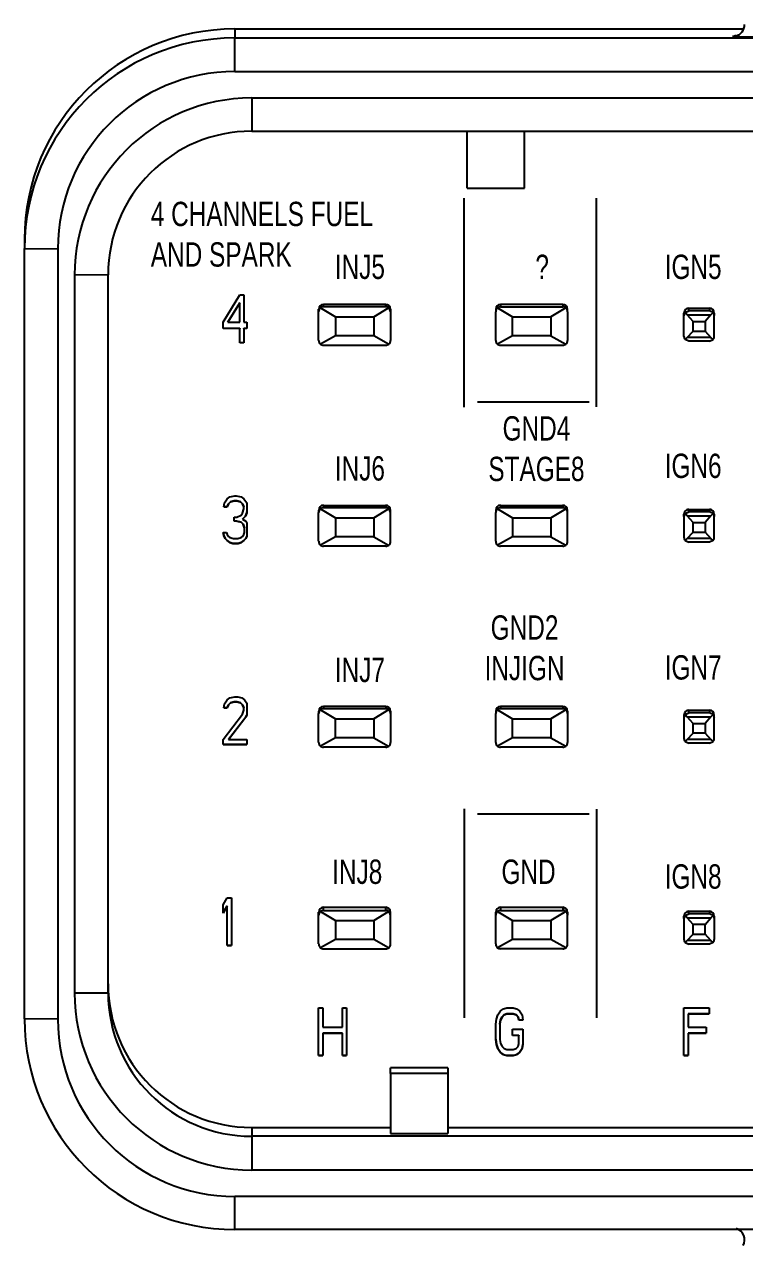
# Model space of a CAD drawing. Header units: inches. Extents: x -3.1 to 15.4, y 3.5 to 10.5.
# Drawn here: x 10.517 to 11.109, y 8.725 to 9.73 of the extents above; entities that cross this region are included whole.
import ezdxf

# ---------------------------------------------------------------- set-up
doc = ezdxf.new("R2010")
doc.units = ezdxf.units.IN
doc.header["$MEASUREMENT"] = 0
doc.layers.get('0').update_dxf_attribs({"linetype": 'CONTINUOUS'})
doc.layers.add('TAGS', color=1, linetype='CONTINUOUS')
doc.styles.get("Standard").update_dxf_attribs({"font": 'txt', "width": 0.75})

msp = doc.modelspace()

# ---------------------------------------------------------------- linework, layer by layer
at = {"color": 7, "linetype": 'Continuous'}
for p, q in [((10.6897, 9.7259), (10.6897, 9.7184)), ((10.6897, 9.7259), (11.1082, 9.7259)), ((10.6897, 9.6906), (10.6897, 9.7184)), ((10.6897, 9.7184), (11.6622, 9.7184)), ((11.0992, 9.7197), (11.1041, 9.72)), ((11.1046, 9.7195), (11.0992, 9.7197)), ((11.6622, 9.6906), (10.6897, 9.6906)), ((10.7035, 9.669), (11.6484, 9.669)), ((10.7035, 9.669), (10.7035, 9.6417)), ((10.7035, 9.6417), (11.6484, 9.6417)), ((10.8807, 9.5947), (10.8807, 9.6417)), ((10.9279, 9.5947), (10.9279, 9.6417)), ((10.8807, 9.5947), (10.9279, 9.5947)), ((10.5165, 9.5526), (10.5165, 9.5452)), ((10.5165, 9.5452), (10.5441, 9.545)), ((10.5165, 8.9114), (10.5165, 9.5452)), ((10.5441, 9.545), (10.5441, 8.9111)), ((10.5854, 9.5236), (10.5579, 9.5233)), ((10.5579, 8.9328), (10.5579, 9.5233)), ((10.5854, 8.933), (10.5854, 9.5236)), ((10.6799, 9.4845), (10.6937, 9.5071)), ((10.6937, 9.5071), (10.6971, 9.5071)), ((10.6971, 9.5071), (10.6971, 9.4845)), ((10.6839, 9.4846), (10.6937, 9.5005)), ((10.6937, 9.5004), (10.6839, 9.4845)), ((10.6937, 9.5005), (10.6937, 9.5004)), ((10.6937, 9.4845), (10.6937, 9.5004)), ((10.7586, 9.4932), (10.7586, 9.4953)), ((10.7586, 9.4696), (10.7586, 9.4932)), ((10.7601, 9.4963), (10.7724, 9.4891)), ((10.7626, 9.4972), (10.7626, 9.4992)), ((10.8138, 9.4992), (10.7626, 9.4992)), ((10.8138, 9.4972), (10.7626, 9.4972)), ((10.8039, 9.4891), (10.8162, 9.4963)), ((10.8138, 9.4972), (10.8138, 9.4992)), ((10.8177, 9.4953), (10.8177, 9.4932)), ((10.8177, 9.4932), (10.8177, 9.4696)), ((10.9043, 9.4953), (10.9043, 9.4932)), ((10.9043, 9.4696), (10.9043, 9.4932)), ((10.9058, 9.4963), (10.9181, 9.4891)), ((10.9082, 9.4992), (10.9082, 9.4972)), ((10.9594, 9.4992), (10.9082, 9.4992)), ((10.9082, 9.4972), (10.9594, 9.4972)), ((10.9619, 9.4963), (10.9496, 9.4891)), ((10.9594, 9.4992), (10.9594, 9.4972)), ((10.9634, 9.4932), (10.9634, 9.4953)), ((10.9634, 9.4932), (10.9634, 9.4696)), ((11.0601, 9.4925), (11.0631, 9.494)), ((11.0631, 9.494), (11.0631, 9.496)), ((11.0631, 9.496), (11.0802, 9.496)), ((11.0802, 9.494), (11.0631, 9.494)), ((11.0802, 9.496), (11.0802, 9.494)), ((11.0832, 9.4925), (11.0802, 9.494)), ((10.6799, 9.4795), (10.6799, 9.4845)), ((10.6839, 9.4845), (10.6839, 9.4846)), ((10.6839, 9.4845), (10.6937, 9.4845)), ((10.6971, 9.4845), (10.6996, 9.4845)), ((10.6996, 9.4845), (10.6996, 9.4795)), ((10.7724, 9.4891), (10.8039, 9.4891)), ((10.7724, 9.4891), (10.7724, 9.4733)), ((10.8039, 9.4891), (10.8039, 9.4733)), ((10.9181, 9.4891), (10.9496, 9.4891)), ((10.9181, 9.4733), (10.9181, 9.4891)), ((10.9496, 9.4891), (10.9496, 9.4733)), ((11.0591, 9.49), (11.0591, 9.4921)), ((11.0591, 9.4728), (11.0591, 9.49)), ((11.0619, 9.4907), (11.0601, 9.4925)), ((11.0667, 9.4851), (11.0619, 9.4907)), ((11.0619, 9.4907), (11.0814, 9.4907)), ((11.0667, 9.4773), (11.0667, 9.4851)), ((11.0667, 9.4851), (11.0766, 9.4851)), ((11.0814, 9.4907), (11.0766, 9.4851)), ((11.0766, 9.4851), (11.0766, 9.4773)), ((11.0832, 9.4925), (11.0814, 9.4907)), ((11.0841, 9.4921), (11.0841, 9.49)), ((11.0841, 9.4728), (11.0841, 9.49)), ((10.6799, 9.4796), (10.6937, 9.4796)), ((10.6937, 9.4795), (10.6799, 9.4795)), ((10.6937, 9.4796), (10.6937, 9.4795)), ((10.6937, 9.4677), (10.6937, 9.4795)), ((10.6971, 9.4795), (10.6971, 9.4796)), ((10.6971, 9.4796), (10.6996, 9.4796)), ((10.6971, 9.4795), (10.6971, 9.4677)), ((10.6996, 9.4795), (10.6971, 9.4795)), ((10.7724, 9.4733), (10.7601, 9.4665)), ((10.8039, 9.4733), (10.7724, 9.4733)), ((10.8162, 9.4665), (10.8039, 9.4733)), ((10.9181, 9.4733), (10.9058, 9.4665)), ((10.9496, 9.4733), (10.9181, 9.4733)), ((10.9496, 9.4733), (10.9619, 9.4665)), ((11.0619, 9.4719), (11.0667, 9.4773)), ((11.0667, 9.4773), (11.0766, 9.4773)), ((11.0766, 9.4773), (11.0814, 9.4719)), ((10.6937, 9.4679), (10.6971, 9.4679)), ((10.6971, 9.4677), (10.6937, 9.4677)), ((10.7626, 9.4657), (10.8138, 9.4657)), ((10.9082, 9.4657), (10.9594, 9.4657)), ((11.0619, 9.4719), (11.0601, 9.4703)), ((11.0631, 9.469), (11.0601, 9.4703)), ((11.0814, 9.4719), (11.0619, 9.4719)), ((11.0802, 9.469), (11.0631, 9.469)), ((11.0802, 9.469), (11.0832, 9.4703)), ((11.0832, 9.4703), (11.0814, 9.4719)), ((10.6805, 9.3326), (10.681, 9.3359)), ((10.6805, 9.3327), (10.6833, 9.3327)), ((10.6833, 9.3326), (10.6805, 9.3326)), ((10.681, 9.3359), (10.6833, 9.3393)), ((10.6833, 9.3393), (10.6856, 9.3409)), ((10.6833, 9.3327), (10.6845, 9.3352)), ((10.6845, 9.3351), (10.6833, 9.3326)), ((10.6833, 9.3327), (10.6833, 9.3326)), ((10.6845, 9.3352), (10.6862, 9.3368)), ((10.6862, 9.3367), (10.6845, 9.3351)), ((10.6845, 9.3352), (10.6845, 9.3351)), ((10.6856, 9.3409), (10.6897, 9.3418)), ((10.6862, 9.3368), (10.6891, 9.3377)), ((10.6891, 9.3376), (10.6862, 9.3367)), ((10.6862, 9.3368), (10.6862, 9.3367)), ((10.6891, 9.3377), (10.6891, 9.3376)), ((10.6891, 9.3377), (10.6914, 9.3377)), ((10.6914, 9.3376), (10.6891, 9.3376)), ((10.6897, 9.3418), (10.6908, 9.3418)), ((10.6908, 9.3418), (10.6948, 9.3409)), ((10.6914, 9.3377), (10.6914, 9.3376)), ((10.6914, 9.3377), (10.6943, 9.3368)), ((10.6943, 9.3367), (10.6914, 9.3376)), ((10.6943, 9.3368), (10.6943, 9.3367)), ((10.6943, 9.3368), (10.696, 9.3352)), ((10.696, 9.3351), (10.6943, 9.3367)), ((10.6948, 9.3409), (10.6971, 9.3393)), ((10.696, 9.3352), (10.696, 9.3351)), ((10.696, 9.3352), (10.6971, 9.3327)), ((10.6971, 9.3326), (10.696, 9.3351)), ((10.6971, 9.3393), (10.6994, 9.3359)), ((10.6971, 9.3327), (10.6971, 9.3326)), ((10.6971, 9.3309), (10.6971, 9.3326)), ((10.6994, 9.3359), (10.6996, 9.3349)), ((10.6996, 9.3349), (10.6996, 9.3285)), ((10.7626, 9.3318), (10.7626, 9.3339)), ((10.7626, 9.3339), (10.8138, 9.3339)), ((10.8138, 9.3339), (10.8138, 9.3318)), ((10.9082, 9.3318), (10.9082, 9.3339)), ((10.9082, 9.3339), (10.9594, 9.3339)), ((10.9594, 9.3339), (10.9594, 9.3318)), ((10.6891, 9.3242), (10.6914, 9.3242)), ((10.6891, 9.3208), (10.6891, 9.3242)), ((10.6914, 9.3242), (10.6948, 9.3259)), ((10.6948, 9.3259), (10.696, 9.3275)), ((10.696, 9.3275), (10.6971, 9.3309)), ((10.696, 9.3226), (10.6983, 9.3251)), ((10.6983, 9.325), (10.696, 9.3225)), ((10.696, 9.3226), (10.696, 9.3225)), ((10.696, 9.3225), (10.6988, 9.3208)), ((10.6994, 9.3276), (10.6983, 9.325)), ((10.6983, 9.3251), (10.6994, 9.3276)), ((10.6983, 9.3251), (10.6983, 9.325)), ((10.6996, 9.3285), (10.6994, 9.3276)), ((10.6994, 9.3276), (10.6996, 9.3285)), ((10.6994, 9.3276), (10.6994, 9.3276)), ((10.7586, 9.33), (10.7586, 9.3279)), ((10.7586, 9.3043), (10.7586, 9.3279)), ((10.7601, 9.331), (10.7724, 9.3237)), ((10.8138, 9.3318), (10.7626, 9.3318)), ((10.7724, 9.3237), (10.8039, 9.3237)), ((10.7724, 9.3237), (10.7724, 9.308)), ((10.8039, 9.3237), (10.8162, 9.331)), ((10.8039, 9.3237), (10.8039, 9.308)), ((10.8177, 9.3279), (10.8177, 9.33)), ((10.8177, 9.3043), (10.8177, 9.3279)), ((10.9043, 9.33), (10.9043, 9.3279)), ((10.9043, 9.3043), (10.9043, 9.3279)), ((10.9058, 9.331), (10.9181, 9.3237)), ((10.9594, 9.3318), (10.9082, 9.3318)), ((10.9181, 9.3237), (10.9496, 9.3237)), ((10.9181, 9.3237), (10.9181, 9.308)), ((10.9496, 9.3237), (10.9619, 9.331)), ((10.9496, 9.3237), (10.9496, 9.308)), ((10.9634, 9.3279), (10.9634, 9.33)), ((10.9634, 9.3043), (10.9634, 9.3279)), ((11.0591, 9.3246), (11.0591, 9.3267)), ((11.0591, 9.3246), (11.0591, 9.3075)), ((11.0601, 9.3271), (11.0631, 9.3286)), ((11.0619, 9.3254), (11.0601, 9.3271)), ((11.0667, 9.3197), (11.0619, 9.3254)), ((11.0619, 9.3254), (11.0814, 9.3254)), ((11.0631, 9.3286), (11.0631, 9.3306)), ((11.0631, 9.3306), (11.0802, 9.3306)), ((11.0802, 9.3286), (11.0631, 9.3286)), ((11.0814, 9.3254), (11.0766, 9.3197)), ((11.0802, 9.3306), (11.0802, 9.3286)), ((11.0832, 9.3271), (11.0802, 9.3286)), ((11.0832, 9.3271), (11.0814, 9.3254)), ((11.0841, 9.3267), (11.0841, 9.3246)), ((11.0841, 9.3075), (11.0841, 9.3246)), ((10.6914, 9.3208), (10.6891, 9.3208)), ((10.6914, 9.3209), (10.6914, 9.3208)), ((10.6914, 9.3209), (10.6948, 9.3201)), ((10.6948, 9.32), (10.6914, 9.3208)), ((10.6948, 9.3201), (10.6948, 9.32)), ((10.6948, 9.3201), (10.6966, 9.3184)), ((10.6966, 9.3183), (10.6948, 9.32)), ((10.6966, 9.3184), (10.6966, 9.3183)), ((10.6966, 9.3184), (10.6977, 9.3151)), ((10.6977, 9.315), (10.6966, 9.3183)), ((10.6977, 9.3151), (10.6977, 9.315)), ((10.6977, 9.3116), (10.6977, 9.315)), ((10.6988, 9.3208), (10.6996, 9.3192)), ((10.6996, 9.3192), (10.6996, 9.3082)), ((11.0667, 9.3119), (11.0667, 9.3197)), ((11.0667, 9.3197), (11.0766, 9.3197)), ((11.0766, 9.3197), (11.0766, 9.3119)), ((10.6799, 9.3116), (10.6828, 9.3116)), ((10.6805, 9.3091), (10.6799, 9.3116)), ((10.6799, 9.3116), (10.6805, 9.3092)), ((10.6805, 9.3092), (10.6805, 9.3091)), ((10.6805, 9.3092), (10.6816, 9.3067)), ((10.6816, 9.3066), (10.6805, 9.3091)), ((10.6816, 9.3067), (10.6816, 9.3066)), ((10.6816, 9.3067), (10.6833, 9.305)), ((10.6833, 9.3049), (10.6816, 9.3066)), ((10.6828, 9.3116), (10.6833, 9.3099)), ((10.6833, 9.3099), (10.6845, 9.3083)), ((10.6833, 9.305), (10.6833, 9.3049)), ((10.6833, 9.305), (10.6856, 9.3033)), ((10.6856, 9.3032), (10.6833, 9.3049)), ((10.6845, 9.3083), (10.6856, 9.3074)), ((10.6856, 9.3074), (10.6885, 9.3066)), ((10.6856, 9.3033), (10.6856, 9.3032)), ((10.6856, 9.3033), (10.6879, 9.3025)), ((10.6879, 9.3024), (10.6856, 9.3032)), ((10.6879, 9.3025), (10.6879, 9.3024)), ((10.6879, 9.3025), (10.6925, 9.3025)), ((10.6925, 9.3024), (10.6879, 9.3024)), ((10.6885, 9.3066), (10.692, 9.3066)), ((10.692, 9.3066), (10.6948, 9.3074)), ((10.6925, 9.3025), (10.6948, 9.3033)), ((10.6948, 9.3032), (10.6925, 9.3024)), ((10.6925, 9.3025), (10.6925, 9.3024)), ((10.6948, 9.3074), (10.696, 9.3083)), ((10.6948, 9.3033), (10.6971, 9.305)), ((10.6971, 9.3049), (10.6948, 9.3032)), ((10.6948, 9.3033), (10.6948, 9.3032)), ((10.696, 9.3083), (10.6971, 9.3099)), ((10.6971, 9.3099), (10.6977, 9.3116)), ((10.6971, 9.305), (10.6988, 9.3067)), ((10.6988, 9.3066), (10.6971, 9.3049)), ((10.6971, 9.305), (10.6971, 9.3049)), ((10.6988, 9.3067), (10.6996, 9.3083)), ((10.6996, 9.3082), (10.6988, 9.3066)), ((10.6988, 9.3067), (10.6988, 9.3066)), ((10.7724, 9.308), (10.7601, 9.3012)), ((10.8039, 9.308), (10.7724, 9.308)), ((10.8039, 9.308), (10.8162, 9.3012)), ((10.9181, 9.308), (10.9058, 9.3012)), ((10.9496, 9.308), (10.9181, 9.308)), ((10.9496, 9.308), (10.9619, 9.3012)), ((11.0619, 9.3066), (11.0601, 9.3049)), ((11.0601, 9.3049), (11.0631, 9.3036)), ((11.0619, 9.3066), (11.0667, 9.3119)), ((11.0814, 9.3066), (11.0619, 9.3066)), ((11.0802, 9.3036), (11.0631, 9.3036)), ((11.0667, 9.3119), (11.0766, 9.3119)), ((11.0766, 9.3119), (11.0814, 9.3066)), ((11.0832, 9.3049), (11.0802, 9.3036)), ((11.0832, 9.3049), (11.0814, 9.3066)), ((10.8138, 9.3003), (10.7626, 9.3003)), ((10.9594, 9.3003), (10.9082, 9.3003)), ((10.681, 9.1706), (10.6833, 9.1739)), ((10.6833, 9.1739), (10.6856, 9.1756)), ((10.6845, 9.1698), (10.6862, 9.1715)), ((10.6862, 9.1714), (10.6845, 9.1697)), ((10.6856, 9.1756), (10.6897, 9.1764)), ((10.6862, 9.1715), (10.6891, 9.1723)), ((10.6891, 9.1722), (10.6862, 9.1714)), ((10.6862, 9.1715), (10.6862, 9.1714)), ((10.6891, 9.1723), (10.6891, 9.1722)), ((10.6891, 9.1723), (10.6914, 9.1723)), ((10.6914, 9.1722), (10.6891, 9.1722)), ((10.6897, 9.1764), (10.692, 9.1764)), ((10.6914, 9.1723), (10.6914, 9.1722)), ((10.6914, 9.1723), (10.6943, 9.1715)), ((10.6943, 9.1714), (10.6914, 9.1722)), ((10.692, 9.1764), (10.6954, 9.1756)), ((10.6943, 9.1715), (10.6943, 9.1714)), ((10.6943, 9.1715), (10.696, 9.1698)), ((10.696, 9.1697), (10.6943, 9.1714)), ((10.6954, 9.1756), (10.6977, 9.1739)), ((10.6977, 9.1739), (10.6996, 9.1712)), ((10.6799, 9.1412), (10.696, 9.1622)), ((10.6805, 9.1672), (10.681, 9.1706)), ((10.6805, 9.1673), (10.6833, 9.1673)), ((10.6833, 9.1672), (10.6805, 9.1672)), ((10.6833, 9.1673), (10.6845, 9.1698)), ((10.6845, 9.1697), (10.6833, 9.1672)), ((10.6833, 9.1673), (10.6833, 9.1672)), ((10.6845, 9.1698), (10.6845, 9.1697)), ((10.696, 9.1698), (10.696, 9.1697)), ((10.696, 9.1698), (10.6971, 9.1673)), ((10.6971, 9.1672), (10.696, 9.1697)), ((10.696, 9.1622), (10.6971, 9.1655)), ((10.6971, 9.1673), (10.6971, 9.1672)), ((10.6971, 9.1655), (10.6971, 9.1672)), ((10.6988, 9.1598), (10.6996, 9.1614)), ((10.6996, 9.1712), (10.6996, 9.1613)), ((10.7586, 9.1646), (10.7586, 9.1626)), ((10.7586, 9.1389), (10.7586, 9.1626)), ((10.7601, 9.1656), (10.7724, 9.1584)), ((10.7626, 9.1685), (10.7626, 9.1665)), ((10.8138, 9.1685), (10.7626, 9.1685)), ((10.8138, 9.1665), (10.7626, 9.1665)), ((10.8162, 9.1656), (10.8039, 9.1584)), ((10.8138, 9.1685), (10.8138, 9.1665)), ((10.8177, 9.1646), (10.8177, 9.1626)), ((10.8177, 9.1626), (10.8177, 9.1389)), ((10.9043, 9.1646), (10.9043, 9.1626)), ((10.9043, 9.1389), (10.9043, 9.1626)), ((10.9058, 9.1656), (10.9181, 9.1584)), ((10.9082, 9.1685), (10.9082, 9.1665)), ((10.9594, 9.1685), (10.9082, 9.1685)), ((10.9594, 9.1665), (10.9082, 9.1665)), ((10.9619, 9.1656), (10.9496, 9.1584)), ((10.9594, 9.1685), (10.9594, 9.1665)), ((10.9634, 9.1646), (10.9634, 9.1626)), ((10.9634, 9.1626), (10.9634, 9.1389)), ((11.0591, 9.1614), (11.0591, 9.1593)), ((11.0601, 9.1618), (11.0631, 9.1633)), ((11.0601, 9.1618), (11.0619, 9.16)), ((11.0631, 9.1633), (11.0631, 9.1653)), ((11.0631, 9.1653), (11.0802, 9.1653)), ((11.0802, 9.1633), (11.0631, 9.1633)), ((11.0802, 9.1653), (11.0802, 9.1633)), ((11.0832, 9.1618), (11.0802, 9.1633)), ((11.0814, 9.16), (11.0832, 9.1618)), ((11.0841, 9.1593), (11.0841, 9.1614)), ((10.6845, 9.1413), (10.6988, 9.1598)), ((10.6988, 9.1597), (10.6845, 9.1412)), ((10.6996, 9.1613), (10.6988, 9.1597)), ((10.6988, 9.1597), (10.6988, 9.1598)), ((10.7724, 9.1584), (10.8039, 9.1584)), ((10.7724, 9.1426), (10.7724, 9.1584)), ((10.8039, 9.1584), (10.8039, 9.1426)), ((10.9181, 9.1584), (10.9496, 9.1584)), ((10.9181, 9.1426), (10.9181, 9.1584)), ((10.9496, 9.1584), (10.9496, 9.1426)), ((11.0591, 9.1593), (11.0591, 9.1421)), ((11.0667, 9.1544), (11.0619, 9.16)), ((11.0619, 9.16), (11.0814, 9.16)), ((11.0667, 9.1466), (11.0667, 9.1544)), ((11.0667, 9.1544), (11.0766, 9.1544)), ((11.0814, 9.16), (11.0766, 9.1544)), ((11.0766, 9.1544), (11.0766, 9.1466)), ((11.0841, 9.1421), (11.0841, 9.1593)), ((10.6799, 9.1371), (10.6799, 9.1412)), ((10.6845, 9.1413), (10.6845, 9.1412)), ((10.6845, 9.1412), (10.6996, 9.1412)), ((10.6996, 9.1412), (10.6996, 9.1371)), ((10.7724, 9.1426), (10.7601, 9.1358)), ((10.8039, 9.1426), (10.7724, 9.1426)), ((10.8039, 9.1426), (10.8162, 9.1358)), ((10.9181, 9.1426), (10.9058, 9.1358)), ((10.9496, 9.1426), (10.9181, 9.1426)), ((10.9496, 9.1426), (10.9619, 9.1358)), ((11.0619, 9.1412), (11.0667, 9.1466)), ((11.0766, 9.1466), (11.0667, 9.1466)), ((11.0766, 9.1466), (11.0814, 9.1412)), ((10.6799, 9.1372), (10.6996, 9.1372)), ((10.6996, 9.1371), (10.6799, 9.1371)), ((10.8138, 9.135), (10.7626, 9.135)), ((10.9594, 9.135), (10.9082, 9.135)), ((11.0601, 9.1396), (11.0619, 9.1412)), ((11.0601, 9.1396), (11.0631, 9.1383)), ((11.0814, 9.1412), (11.0619, 9.1412)), ((11.0802, 9.1383), (11.0631, 9.1383)), ((11.0802, 9.1383), (11.0832, 9.1396)), ((11.0814, 9.1412), (11.0832, 9.1396)), ((10.6799, 9.0052), (10.6833, 9.0111)), ((10.6833, 9.0111), (10.6868, 9.0111)), ((10.6868, 9.0111), (10.6868, 8.9717)), ((10.6799, 8.9985), (10.6799, 9.0052)), ((10.6799, 8.9986), (10.6833, 9.0045)), ((10.6833, 9.0044), (10.6799, 8.9985)), ((10.6833, 9.0045), (10.6833, 9.0044)), ((10.6833, 8.9717), (10.6833, 9.0044)), ((10.7626, 9.0007), (10.7626, 9.0032)), ((10.8138, 9.0032), (10.7626, 9.0032)), ((10.7626, 9.0007), (10.8138, 9.0007)), ((10.8138, 9.0007), (10.8138, 9.0032)), ((10.9082, 9.0032), (10.9082, 9.0007)), ((10.9594, 9.0032), (10.9082, 9.0032)), ((10.9082, 9.0007), (10.9594, 9.0007)), ((10.9594, 9.0032), (10.9594, 9.0007)), ((10.7586, 8.9967), (10.7586, 8.9993)), ((10.7586, 8.9731), (10.7586, 8.9967)), ((10.7601, 8.9998), (10.7724, 8.9925)), ((10.7724, 8.9925), (10.8039, 8.9925)), ((10.7724, 8.9925), (10.7724, 8.9768)), ((10.8039, 8.9925), (10.8162, 8.9998)), ((10.8039, 8.9925), (10.8039, 8.9768)), ((10.8177, 8.9967), (10.8177, 8.9993)), ((10.8177, 8.9731), (10.8177, 8.9967)), ((10.9043, 8.9967), (10.9043, 8.9993)), ((10.9043, 8.9731), (10.9043, 8.9967)), ((10.9058, 8.9998), (10.9181, 8.9925)), ((10.9181, 8.9925), (10.9496, 8.9925)), ((10.9181, 8.9768), (10.9181, 8.9925)), ((10.9619, 8.9998), (10.9496, 8.9925)), ((10.9496, 8.9925), (10.9496, 8.9768)), ((10.9634, 8.9993), (10.9634, 8.9967)), ((10.9634, 8.9731), (10.9634, 8.9967)), ((11.0591, 8.9939), (11.0591, 8.996)), ((11.0591, 8.9939), (11.0591, 8.9768)), ((11.0601, 8.9964), (11.0631, 8.9979)), ((11.0619, 8.9947), (11.0601, 8.9964)), ((11.0667, 8.9891), (11.0619, 8.9947)), ((11.0619, 8.9947), (11.0814, 8.9947)), ((11.0631, 8.9979), (11.0631, 9)), ((11.0631, 9), (11.0802, 9)), ((11.0802, 8.9979), (11.0631, 8.9979)), ((11.0766, 8.9891), (11.0814, 8.9947)), ((11.0802, 9), (11.0802, 8.9979)), ((11.0832, 8.9964), (11.0802, 8.9979)), ((11.0814, 8.9947), (11.0832, 8.9964)), ((11.0841, 8.996), (11.0841, 8.9939)), ((11.0841, 8.9939), (11.0841, 8.9768)), ((11.0619, 8.9759), (11.0667, 8.9812)), ((11.0667, 8.9812), (11.0667, 8.9891)), ((11.0766, 8.9891), (11.0667, 8.9891)), ((11.0667, 8.9812), (11.0766, 8.9812)), ((11.0766, 8.9812), (11.0766, 8.9891)), ((11.0814, 8.9759), (11.0766, 8.9812)), ((10.6833, 8.9718), (10.6868, 8.9718)), ((10.6868, 8.9717), (10.6833, 8.9717)), ((10.7724, 8.9768), (10.7601, 8.97)), ((10.8039, 8.9768), (10.7724, 8.9768)), ((10.8162, 8.97), (10.8039, 8.9768)), ((10.9181, 8.9768), (10.9058, 8.97)), ((10.9496, 8.9768), (10.9181, 8.9768)), ((10.9619, 8.97), (10.9496, 8.9768)), ((11.0619, 8.9759), (11.0601, 8.9742)), ((11.0601, 8.9742), (11.0631, 8.9729)), ((11.0814, 8.9759), (11.0619, 8.9759)), ((11.0802, 8.9729), (11.0631, 8.9729)), ((11.0832, 8.9742), (11.0802, 8.9729)), ((11.0832, 8.9742), (11.0814, 8.9759)), ((10.7626, 8.9692), (10.8138, 8.9692)), ((10.9594, 8.9692), (10.9082, 8.9692)), ((10.5579, 8.9328), (10.5854, 8.933)), ((10.7586, 8.9205), (10.7621, 8.9205)), ((10.7586, 8.8812), (10.7586, 8.9205)), ((10.7621, 8.9205), (10.7621, 8.9046)), ((10.7782, 8.9205), (10.7816, 8.9205)), ((10.7782, 8.9046), (10.7782, 8.9205)), ((10.7816, 8.9205), (10.7816, 8.8812)), ((10.9106, 8.9197), (10.9135, 8.9205)), ((10.9135, 8.9205), (10.9187, 8.9205)), ((10.9187, 8.9205), (10.9215, 8.9197)), ((11.0591, 8.9205), (11.0798, 8.9205)), ((11.0591, 8.8812), (11.0591, 8.9205)), ((11.0798, 8.9205), (11.0798, 8.9155)), ((10.5441, 8.9111), (10.5165, 8.9114)), ((10.9043, 8.9071), (10.9049, 8.9113)), ((10.9049, 8.9113), (10.906, 8.9147)), ((10.906, 8.9147), (10.9083, 8.918)), ((10.9078, 8.9072), (10.9083, 8.9106)), ((10.9083, 8.9105), (10.9078, 8.9071)), ((10.9083, 8.918), (10.9106, 8.9197)), ((10.9083, 8.9106), (10.9095, 8.9131)), ((10.9095, 8.913), (10.9083, 8.9105)), ((10.9083, 8.9106), (10.9083, 8.9105)), ((10.9095, 8.9131), (10.9112, 8.9148)), ((10.9112, 8.9147), (10.9095, 8.913)), ((10.9095, 8.9131), (10.9095, 8.913)), ((10.9112, 8.9148), (10.9135, 8.9156)), ((10.9135, 8.9155), (10.9112, 8.9147)), ((10.9112, 8.9148), (10.9112, 8.9147)), ((10.9135, 8.9156), (10.9135, 8.9155)), ((10.9135, 8.9156), (10.9187, 8.9156)), ((10.9187, 8.9155), (10.9135, 8.9155)), ((10.9187, 8.9156), (10.9187, 8.9155)), ((10.9187, 8.9156), (10.921, 8.9148)), ((10.921, 8.9147), (10.9187, 8.9155)), ((10.921, 8.9148), (10.921, 8.9147)), ((10.921, 8.9148), (10.9227, 8.9131)), ((10.9227, 8.913), (10.921, 8.9147)), ((10.9215, 8.9197), (10.9238, 8.918)), ((10.9227, 8.9131), (10.9227, 8.913)), ((10.9227, 8.9131), (10.9233, 8.9106)), ((10.9233, 8.9105), (10.9227, 8.913)), ((10.9233, 8.9106), (10.9233, 8.9105)), ((10.9233, 8.9106), (10.9267, 8.9106)), ((10.9267, 8.9105), (10.9233, 8.9105)), ((10.9238, 8.918), (10.9261, 8.9147)), ((10.9261, 8.9147), (10.9267, 8.9105)), ((11.0626, 8.9156), (11.0626, 8.9155)), ((11.0626, 8.9156), (11.0798, 8.9156)), ((11.0626, 8.9155), (11.0626, 8.9046)), ((11.0798, 8.9155), (11.0626, 8.9155)), ((10.7621, 8.9046), (10.7782, 8.9046)), ((10.9043, 8.8946), (10.9043, 8.9071)), ((10.9078, 8.9072), (10.9078, 8.9071)), ((10.9078, 8.9071), (10.9078, 8.8946)), ((10.9181, 8.8979), (10.9181, 8.9029)), ((10.9181, 8.9029), (10.9267, 8.9029)), ((10.9267, 8.9029), (10.9267, 8.8904)), ((11.0626, 8.9046), (11.0775, 8.9046)), ((11.0775, 8.9046), (11.0775, 8.8996)), ((10.7621, 8.8997), (10.7621, 8.8996)), ((10.7621, 8.8997), (10.7782, 8.8997)), ((10.7621, 8.8996), (10.7621, 8.8812)), ((10.7782, 8.8996), (10.7621, 8.8996)), ((10.7782, 8.8997), (10.7782, 8.8996)), ((10.7782, 8.8812), (10.7782, 8.8996)), ((10.9043, 8.8947), (10.9049, 8.8905)), ((10.9049, 8.8904), (10.9043, 8.8946)), ((10.9049, 8.8905), (10.9049, 8.8904)), ((10.9049, 8.8905), (10.906, 8.8871)), ((10.906, 8.887), (10.9049, 8.8904)), ((10.9078, 8.8946), (10.9083, 8.8912)), ((10.9083, 8.8912), (10.9095, 8.8887)), ((10.9181, 8.898), (10.9233, 8.898)), ((10.9233, 8.8979), (10.9181, 8.8979)), ((10.9227, 8.8887), (10.9233, 8.8912)), ((10.9233, 8.898), (10.9233, 8.8979)), ((10.9233, 8.8912), (10.9233, 8.8979)), ((10.9261, 8.8871), (10.9267, 8.8905)), ((10.9267, 8.8904), (10.9261, 8.887)), ((11.0626, 8.8997), (11.0775, 8.8997)), ((11.0626, 8.8997), (11.0626, 8.8996)), ((11.0626, 8.8996), (11.0626, 8.8812)), ((11.0775, 8.8996), (11.0626, 8.8996)), ((10.7586, 8.8813), (10.7621, 8.8813)), ((10.7621, 8.8812), (10.7586, 8.8812)), ((10.7782, 8.8813), (10.7816, 8.8813)), ((10.7816, 8.8812), (10.7782, 8.8812)), ((10.906, 8.8871), (10.906, 8.887)), ((10.906, 8.8871), (10.9083, 8.8838)), ((10.9083, 8.8837), (10.906, 8.887)), ((10.9083, 8.8838), (10.9083, 8.8837)), ((10.9083, 8.8838), (10.9106, 8.8821)), ((10.9106, 8.882), (10.9083, 8.8837)), ((10.9095, 8.8887), (10.9112, 8.887)), ((10.9106, 8.8821), (10.9106, 8.882)), ((10.9106, 8.8821), (10.9135, 8.8813)), ((10.9135, 8.8812), (10.9106, 8.882)), ((10.9112, 8.887), (10.9135, 8.8862)), ((10.9135, 8.8862), (10.9187, 8.8862)), ((10.9135, 8.8813), (10.9135, 8.8812)), ((10.9135, 8.8813), (10.9187, 8.8813)), ((10.9187, 8.8812), (10.9135, 8.8812)), ((10.9187, 8.8862), (10.921, 8.887)), ((10.9187, 8.8813), (10.9215, 8.8821)), ((10.9215, 8.882), (10.9187, 8.8812)), ((10.9187, 8.8813), (10.9187, 8.8812)), ((10.921, 8.887), (10.9227, 8.8887)), ((10.9215, 8.8821), (10.9238, 8.8838)), ((10.9238, 8.8837), (10.9215, 8.882)), ((10.9215, 8.8821), (10.9215, 8.882)), ((10.9238, 8.8838), (10.9261, 8.8871)), ((10.9261, 8.887), (10.9238, 8.8837)), ((10.9238, 8.8838), (10.9238, 8.8837)), ((10.9261, 8.8871), (10.9261, 8.887)), ((11.0591, 8.8813), (11.0626, 8.8813)), ((11.0626, 8.8812), (11.0591, 8.8812)), ((10.8177, 8.8664), (10.8177, 8.8713)), ((10.8649, 8.8713), (10.8177, 8.8713)), ((10.8649, 8.8713), (10.8649, 8.8664)), ((10.8649, 8.8664), (10.8177, 8.8664)), ((10.8177, 8.8664), (10.8177, 8.8171)), ((10.8649, 8.8664), (10.8649, 8.8171)), ((10.7035, 8.8221), (10.7035, 8.8149)), ((10.7035, 8.8221), (10.8177, 8.8221)), ((10.8649, 8.8221), (11.1366, 8.8221)), ((10.7035, 8.8149), (10.7035, 8.7871)), ((11.6484, 8.8149), (10.7035, 8.8149)), ((10.8177, 8.8171), (10.8649, 8.8171)), ((11.6484, 8.7871), (10.7035, 8.7871)), ((10.6897, 8.7655), (11.6622, 8.7655)), ((10.6897, 8.7382), (10.6897, 8.7655)), ((11.6622, 8.7382), (10.6897, 8.7382))]:
    msp.add_line(p, q, dxfattribs=at)
msp.add_lwpolyline([(11.1018, 9.7201), (11.1013, 9.72), (11.1007, 9.7199), (11.1009, 9.7199), (11.103, 9.7199), (11.1041, 9.72)], dxfattribs=at)
for centre, radius, start, end in [((10.6897, 9.5526), 0.1732, 89.9989, 179.9989), ((11.0999, 9.7289), 0.00904, 281.874, 3.557), ((10.6897, 9.5452), 0.1732, 89.9989, 179.9989), ((11.1771, 14.9786), 5.2597, 269.2101, 270.6883), ((10.6897, 9.545), 0.1457, 89.9989, 179.9989), ((10.7035, 9.5233), 0.1457, 89.9989, 179.9989), ((10.7035, 9.5236), 0.1181, 89.9989, 179.9989), ((10.7626, 9.4953), 0.00394, 89.9989, 179.9989), ((10.7625, 9.4933), 0.00386, 127.8826, 180.1441), ((10.7626, 9.4933), 0.00384, 89.9724, 129.5195), ((10.8138, 9.4953), 0.00394, 0.0011, 90.0011), ((10.8138, 9.4933), 0.00385, 50.5115, 89.9965), ((10.8138, 9.4933), 0.00387, 359.8732, 52.1002), ((10.9082, 9.4953), 0.00394, 89.9989, 179.9989), ((10.9082, 9.4933), 0.00386, 127.8826, 180.1441), ((10.9081, 9.4939), 0.0033, 86.5706, 132.9213), ((10.9594, 9.4953), 0.00394, 0.0011, 90.0011), ((10.9594, 9.4933), 0.00385, 50.5115, 89.9965), ((10.9595, 9.4933), 0.00387, 359.8732, 52.1002), ((11.0631, 9.4921), 0.00394, 89.9989, 179.9989), ((11.0802, 9.4921), 0.00394, 0.0011, 90.0011), ((11.063, 9.49), 0.00383, 139.403, 180.2494), ((11.0803, 9.49), 0.00385, 359.9059, 40.5278), ((11.0632, 9.4728), 0.00402, 180.0915, 219.6121), ((11.0801, 9.4728), 0.00402, 320.3879, 359.9085), ((10.7627, 9.4696), 0.00401, 180.1244, 231.0915), ((10.7626, 9.4697), 0.00404, 232.6868, 269.9957), ((10.8138, 9.4697), 0.00404, 270.0336, 307.2839), ((10.8141, 9.4694), 0.00362, 305.9382, 2.846), ((10.9083, 9.4696), 0.00401, 180.1244, 231.0915), ((10.9082, 9.4697), 0.00404, 232.6868, 269.9957), ((10.9594, 9.4697), 0.00404, 270.0336, 307.2839), ((10.9598, 9.4694), 0.00362, 305.9382, 2.846), ((10.7626, 9.33), 0.00394, 89.9989, 179.9989), ((10.8138, 9.33), 0.00394, 0.0011, 90.0011), ((10.9082, 9.33), 0.00394, 89.9989, 179.9989), ((10.9594, 9.33), 0.00394, 0.0011, 90.0011), ((10.7625, 9.3279), 0.00386, 127.8826, 180.1441), ((10.7626, 9.328), 0.00384, 89.9724, 129.5195), ((10.814, 9.3286), 0.00328, 46.9142, 93.5939), ((10.8138, 9.3279), 0.00387, 359.8732, 52.1002), ((10.9082, 9.3279), 0.00386, 127.8826, 180.1441), ((10.9082, 9.328), 0.00384, 89.9724, 129.5195), ((10.9596, 9.3286), 0.00328, 46.9142, 93.5939), ((10.9595, 9.3279), 0.00387, 359.8732, 52.1002), ((11.0631, 9.3267), 0.00394, 89.9989, 179.9989), ((11.063, 9.3246), 0.00385, 139.4722, 180.0941), ((11.0802, 9.3267), 0.00394, 0.0011, 90.0011), ((11.0803, 9.3246), 0.00385, 359.9059, 40.5278), ((10.7627, 9.3043), 0.00401, 180.1244, 231.0915), ((10.8137, 9.3043), 0.00401, 308.9253, 359.8588), ((10.9083, 9.3043), 0.00401, 180.1244, 231.0915), ((10.9594, 9.3043), 0.00401, 308.9253, 359.8588), ((11.0632, 9.3075), 0.00402, 180.0915, 219.6121), ((11.0801, 9.3075), 0.00402, 320.3879, 359.9085), ((10.7624, 9.3037), 0.00341, 229.126, 273.5565), ((10.8138, 9.3044), 0.00404, 270.0336, 307.2839), ((10.908, 9.3037), 0.00341, 229.126, 273.5565), ((10.9596, 9.3038), 0.00343, 266.5354, 310.7821), ((10.7626, 9.1646), 0.00394, 89.9989, 179.9989), ((10.7625, 9.1626), 0.00386, 127.8826, 180.1441), ((10.7626, 9.1626), 0.00384, 89.9724, 129.5195), ((10.8138, 9.1646), 0.00394, 0.0011, 90.0011), ((10.8138, 9.1626), 0.00385, 50.5115, 89.9965), ((10.8142, 9.1628), 0.00346, 356.5736, 55.3998), ((10.9082, 9.1646), 0.00394, 89.9989, 179.9989), ((10.9082, 9.1626), 0.00386, 127.8826, 180.1441), ((10.9082, 9.1626), 0.00384, 89.9724, 129.5195), ((10.9594, 9.1646), 0.00394, 0.0011, 90.0011), ((10.9594, 9.1626), 0.00385, 50.5115, 89.9965), ((10.9599, 9.1628), 0.00346, 356.5736, 55.3998), ((11.0631, 9.1614), 0.00394, 89.9989, 179.9989), ((11.063, 9.1593), 0.00385, 139.4722, 180.0941), ((11.0802, 9.1614), 0.00394, 0.0011, 90.0011), ((11.0803, 9.1593), 0.00385, 359.9059, 40.5278), ((11.0632, 9.1421), 0.00402, 180.0915, 219.6121), ((11.0801, 9.1421), 0.00402, 320.3879, 359.9085), ((10.7627, 9.1389), 0.00401, 180.1244, 231.0915), ((10.7624, 9.1384), 0.00341, 229.126, 273.5565), ((10.8138, 9.139), 0.00404, 270.0336, 307.2839), ((10.8137, 9.1389), 0.00401, 308.9253, 359.8588), ((10.9083, 9.1389), 0.00401, 180.1244, 231.0915), ((10.908, 9.1384), 0.00341, 229.126, 273.5565), ((10.9594, 9.139), 0.00404, 270.0336, 307.2839), ((10.9594, 9.1389), 0.00401, 308.9253, 359.8588), ((10.7626, 8.9993), 0.00394, 89.9989, 179.9989), ((10.7626, 8.9968), 0.00384, 89.9724, 129.5195), ((10.8138, 8.9993), 0.00394, 0.0011, 90.0011), ((10.814, 8.9974), 0.00328, 46.9142, 93.5939), ((10.9082, 8.9993), 0.00394, 89.9989, 179.9989), ((10.9082, 8.9968), 0.00384, 89.9724, 129.5195), ((10.9594, 8.9993), 0.00394, 0.0011, 90.0011), ((10.9596, 8.9974), 0.00328, 46.9142, 93.5939), ((10.7625, 8.9967), 0.00386, 127.8826, 180.1441), ((10.8138, 8.9967), 0.00387, 359.8732, 52.1002), ((10.9082, 8.9967), 0.00386, 127.8826, 180.1441), ((10.9595, 8.9967), 0.00387, 359.8732, 52.1002), ((11.0631, 8.996), 0.00394, 89.9989, 179.9989), ((11.063, 8.9939), 0.00385, 139.4722, 180.0941), ((11.0802, 8.996), 0.00394, 0.0011, 90.0011), ((11.0803, 8.9939), 0.00385, 359.9059, 40.5278), ((10.7627, 8.9731), 0.00401, 180.1244, 231.0915), ((10.8141, 8.9729), 0.00362, 305.9382, 2.846), ((10.9083, 8.9731), 0.00401, 180.1244, 231.0915), ((10.9594, 8.9731), 0.00401, 308.9253, 359.8588), ((11.0632, 8.9768), 0.00402, 180.0915, 219.6121), ((11.0801, 8.9768), 0.00402, 320.3879, 359.9085), ((10.7626, 8.9732), 0.00404, 232.6868, 269.9957), ((10.8138, 8.9732), 0.00404, 270.0336, 307.2839), ((10.908, 8.9726), 0.00341, 229.126, 273.5565), ((10.9594, 8.9732), 0.00404, 270.0336, 307.2839), ((10.7035, 8.9328), 0.1457, 180.0011, 270.0011), ((10.7035, 8.9402), 0.1181, 180.0011, 270.0011), ((10.7035, 8.933), 0.1181, 180.0011, 270.0011), ((10.6897, 8.9114), 0.1732, 180.0011, 270.0011), ((10.6897, 8.9111), 0.1457, 180.0011, 270.0011), ((11.0993, 8.7297), 0.00973, 331.0629, 73.2028)]:
    msp.add_arc(centre, radius, start, end, dxfattribs=at)
at = {"layer": 'TAGS'}
for p, q in [((10.8784, 9.4146), (10.8784, 9.5866)), ((10.9872, 9.4149), (10.9872, 9.5866)), ((10.9812, 9.4189), (10.8893, 9.4189)), ((10.8784, 9.0842), (10.8784, 8.9122)), ((10.9872, 9.0839), (10.9872, 8.9122)), ((10.9812, 9.0799), (10.8893, 9.0799))]:
    msp.add_line(p, q, dxfattribs=at)

# ---------------------------------------------------------------- texts
at = {"char_height": 0.02, "attachment_point": 1}
for s, insert, width in [('{INJ5}', (10.7719, 9.5401), 0.058101), ('{\\pxqc;?}', (10.863, 9.5401), 0.158971), ('{IGN5}', (11.0433, 9.5401), 0.058101), ('{\\pxqc;GND4\\PSTAGE8}', (10.8729, 9.4072), 0.129755), ('{INJ6}', (10.7719, 9.3743), 0.058101), ('{IGN6}', (11.0433, 9.3764), 0.058101), ('{\\pxqc;GND2\\PINJIGN}', (10.861, 9.2434), 0.133998), ('{INJ7}', (10.7719, 9.2085), 0.058101), ('{IGN7}', (11.0433, 9.2106), 0.058101), ('{INJ8}', (10.7697, 9.0425), 0.058101), ('{GND}', (10.909, 9.0425), 0.058101), ('{IGN8}', (11.0433, 9.0386), 0.058101)]:
    msp.add_mtext(s, dxfattribs=dict(at, insert=insert, width=width))
at = {"layer": 'TAGS', "insert": (10.6205, 9.5836), "char_height": 0.02, "width": 0.220614, "attachment_point": 1}
msp.add_mtext('{4 CHANNELS FUEL AND SPARK}', dxfattribs=at)

doc.saveas('drawing.dxf')
